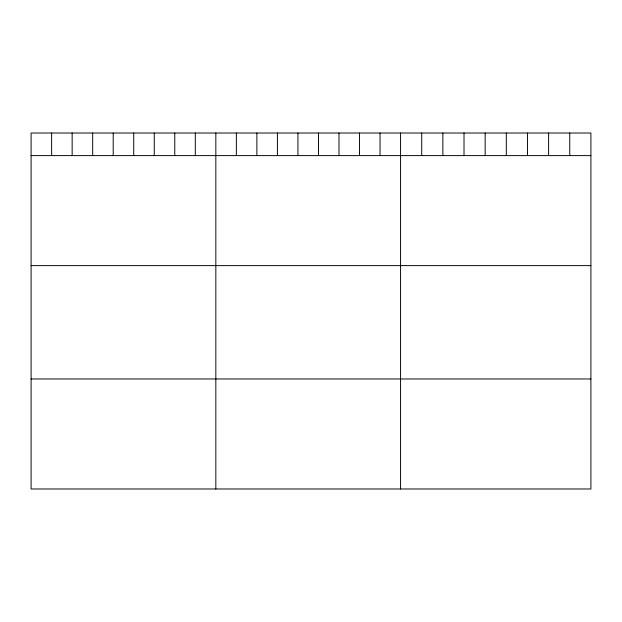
<?xml version="1.0" encoding="UTF-8"?>
<svg xmlns="http://www.w3.org/2000/svg" width="622" height="622" viewBox="0 0 622 622"><rect width="100%" height="100%" fill="white"/><g stroke="black" fill="none" stroke-linecap="round" stroke-linejoin="round"><path stroke-width="0.93" d="M590.9 155.609L590.9 488.985L31.1 488.985L31.1 133.015L590.9 133.015L590.9 155.609L31.1 155.609M31.1 265.617L590.9 265.617M31.1 378.969L590.9 378.969M569.752 133.015L569.752 155.609M548.604 133.015L548.604 155.609M527.456 133.015L527.456 155.609M506.308 133.015L506.308 155.609M485.16 133.015L485.16 155.609M464.012 133.015L464.012 155.609M442.864 133.015L442.864 155.609M421.716 133.015L421.716 155.609M400.568 133.015L400.568 488.985M380.042 133.015L380.042 155.609M359.516 133.015L359.516 155.609M338.99 133.015L338.99 155.609M318.464 133.015L318.464 155.609M297.938 133.015L297.938 155.609M277.412 133.015L277.412 155.609M256.886 133.015L256.886 155.609M236.36 133.015L236.36 155.609M215.834 133.015L215.834 488.985M195.308 133.015L195.308 155.609M174.782 133.015L174.782 155.609M154.256 133.015L154.256 155.609M133.73 133.015L133.73 155.609M113.204 133.015L113.204 155.609M92.678 133.015L92.678 155.609M72.152 133.015L72.152 155.609M51.626 133.015L51.626 155.609"/></g></svg>
